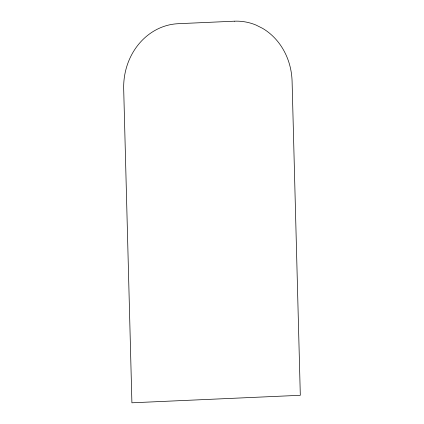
<?xml version="1.0" encoding="UTF-8"?>
<svg xmlns="http://www.w3.org/2000/svg" width="424" height="424" viewBox="0 0 424 424"><rect width="100%" height="100%" fill="white"/><g stroke="black" fill="none" stroke-linecap="round" stroke-linejoin="round"><path stroke-width="0.64" d="M234.313 21.2L178.181 23.702A62.831 56.143 -87.3 0 0 123.691 88.971L131.906 402.8L300.309 395.295L292.094 81.466A62.831 56.143 -87.3 0 0 262.599 28.36L255.921 25.021A62.831 56.143 -87.3 0 0 234.313 21.2"/></g></svg>
